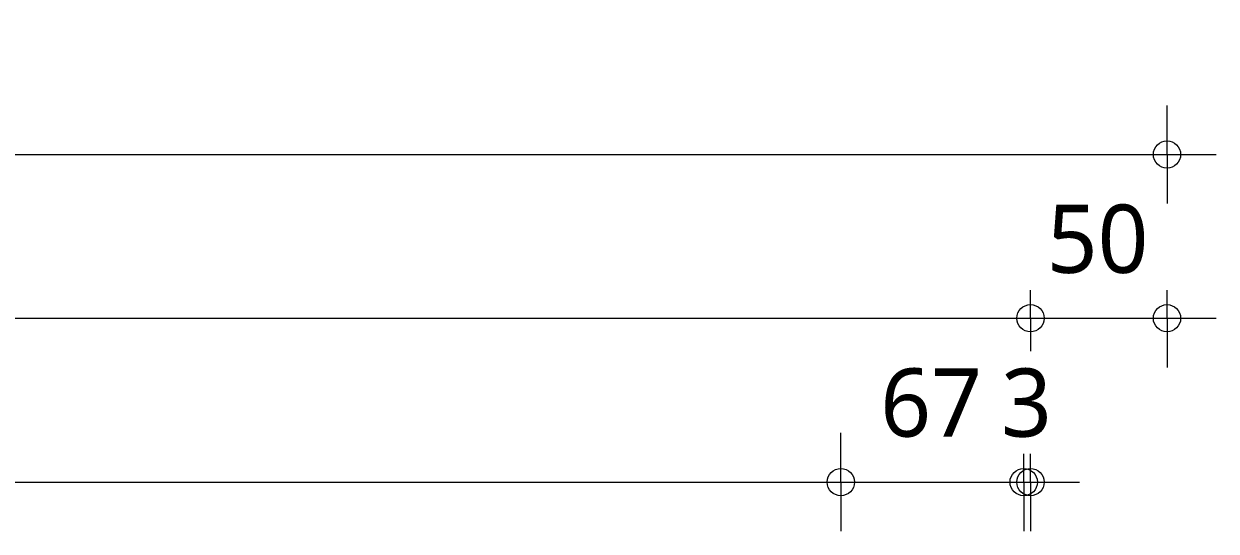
# Model space of a CAD drawing. Header units: millimetres. Extents: x 1789 to 13769, y 2055 to 27197.
# Drawn here: x 4861.5 to 5298.3, y 19656.9 to 19842.7 of the extents above; entities that cross this region are included whole.
import ezdxf

# ---------------------------------------------------------------- set-up
doc = ezdxf.new("R2010")
doc.units = ezdxf.units.MM
doc.layers.add('A-ANNO-DIMS', color=211, linetype='Continuous', lineweight=13)
doc.layers.add('A-ANNO-DIMS-10', color=211, linetype='Continuous', lineweight=13)
doc.styles.add('Segoe UI_2', font='segoeui.ttf', dxfattribs={"height": 25})
doc.dimstyles.new('2_5_mm_1', dxfattribs={"dimscale": 304.8, "dimtxt": 26.184099, "dimasz": 0.032808, "dimexe": 0.059055, "dimexo": 0.0625, "dimgap": 0.029528, "dimtad": 1, "dimdec": 0, "dimzin": 0, "dimdsep": 46, "dimtxsty": 'Segoe UI_2', "dimblk1": 'DOTBLANK', "dimblk2": 'DOTBLANK', "dimsah": 1, "dimcen": 0.09, "dimdle": 0.059055, "dimazin": 0, "dimtfac": 1, "dimtdec": 4, "dimtix": 1, "dimtmove": 0, "dimatfit": 3, "dimfxl": 0.059055, "dimfxlon": 1, "dimtvp": 1, "dimtfill": 1, "dimtolj": 1, "dimtzin": 0, "dimarcsym": 2})

# ---------------------------------------------------------------- blocks, each defined once
blk = doc.blocks.new('DIMBLOCK100-Details Restauratie 1-10')
at = {"layer": 'A-ANNO-DIMS-10'}
for p, q in [((3539.25, 19734.86), (3539.25, 19752.86)), ((5230.25, 19734.86), (5230.25, 19752.86)), ((3539.25, 19734.86), (5230.25, 19734.86)), ((3539.25, 19734.86), (3539.25, 19716.86)), ((5230.25, 19734.86), (5230.25, 19716.86))]:
    blk.add_line(p, q, dxfattribs=at)
for centre in [(3539.25, 19734.86), (5230.25, 19734.86)]:
    blk.add_circle(centre, 5, dxfattribs=at)
at = {"layer": 'A-ANNO-DIMS-10', "color": 0, "insert": (4346.66, 19776.48), "char_height": 25, "width": 91.4063, "attachment_point": 1, "line_spacing_factor": 1.142579, "style": 'Segoe UI_2', "bg_fill": 3, "box_fill_scale": 1.25, "bg_fill_color": 9, "bg_fill_true_color": 13158600, "bg_fill_transparency": 0}
blk.add_mtext('1691', dxfattribs=at)
blk = doc.blocks.new('_DotBlank')
at = {"color": 0, "linetype": 'ByBlock', "lineweight": -2}
blk.add_line((-0.5, 0), (-1, 0), dxfattribs=at)
blk.add_circle((0, 0), 0.5, dxfattribs=at)
blk = doc.blocks.new('DIMBLOCK101-Details Restauratie 1-10')
at = {"layer": 'A-ANNO-DIMS-10'}
for p, q in [((5230.25, 19734.86), (5230.25, 19752.86)), ((5280.25, 19734.86), (5280.25, 19752.86)), ((5230.25, 19734.86), (5298.25, 19734.86)), ((5230.25, 19734.86), (5230.25, 19716.86)), ((5280.25, 19734.86), (5280.25, 19716.86))]:
    blk.add_line(p, q, dxfattribs=at)
for centre in [(5230.25, 19734.86), (5280.25, 19734.86)]:
    blk.add_circle(centre, 5, dxfattribs=at)
at = {"layer": 'A-ANNO-DIMS-10', "color": 0, "insert": (5236.21, 19776.48), "char_height": 25, "width": 45.7032, "attachment_point": 1, "line_spacing_factor": 1.142579, "style": 'Segoe UI_2', "bg_fill": 3, "box_fill_scale": 1.25, "bg_fill_color": 9, "bg_fill_true_color": 13158600, "bg_fill_transparency": 0}
blk.add_mtext('50', dxfattribs=at)
blk = doc.blocks.new('DIMBLOCK102-Details Restauratie 1-10')
at = {"layer": 'A-ANNO-DIMS-10'}
for p, q in [((3489.25, 19794.86), (3489.25, 19812.86)), ((5280.25, 19794.86), (5280.25, 19812.86)), ((3471.25, 19794.86), (5298.25, 19794.86)), ((3489.25, 19794.86), (3489.25, 19776.86)), ((5280.25, 19794.86), (5280.25, 19776.86))]:
    blk.add_line(p, q, dxfattribs=at)
for centre in [(3489.25, 19794.86), (5280.25, 19794.86)]:
    blk.add_circle(centre, 5, dxfattribs=at)
at = {"layer": 'A-ANNO-DIMS-10', "color": 0, "insert": (4346.66, 19836.48), "char_height": 25, "width": 91.4063, "attachment_point": 1, "line_spacing_factor": 1.142579, "style": 'Segoe UI_2', "bg_fill": 3, "box_fill_scale": 1.25, "bg_fill_color": 9, "bg_fill_true_color": 13158600, "bg_fill_transparency": 0}
blk.add_mtext('1791', dxfattribs=at)
blk = doc.blocks.new('DIMBLOCK106-Details Restauratie 1-10')
at = {"layer": 'A-ANNO-DIMS-10'}
for p, q in [((4385.25, 19674.86), (4385.25, 19692.86)), ((5160.75, 19674.86), (5160.75, 19692.86)), ((4385.25, 19674.86), (5160.75, 19674.86)), ((4385.25, 19674.86), (4385.25, 19656.86)), ((5160.75, 19674.86), (5160.75, 19656.86))]:
    blk.add_line(p, q, dxfattribs=at)
for centre in [(4385.25, 19674.86), (5160.75, 19674.86)]:
    blk.add_circle(centre, 5, dxfattribs=at)
at = {"layer": 'A-ANNO-DIMS-10', "color": 0, "insert": (4744.44, 19716.48), "char_height": 25, "width": 68.5547, "attachment_point": 1, "line_spacing_factor": 1.142579, "style": 'Segoe UI_2', "bg_fill": 3, "box_fill_scale": 1.25, "bg_fill_color": 9, "bg_fill_true_color": 13158600, "bg_fill_transparency": 0}
blk.add_mtext('776', dxfattribs=at)
blk = doc.blocks.new('DIMBLOCK107-Details Restauratie 1-10')
at = {"layer": 'A-ANNO-DIMS-10'}
for p, q in [((5160.75, 19674.86), (5160.75, 19692.86)), ((5227.75, 19674.86), (5227.75, 19692.86)), ((5160.75, 19674.86), (5227.75, 19674.86)), ((5160.75, 19674.86), (5160.75, 19656.86)), ((5227.75, 19674.86), (5227.75, 19656.86))]:
    blk.add_line(p, q, dxfattribs=at)
for centre in [(5160.75, 19674.86), (5227.75, 19674.86)]:
    blk.add_circle(centre, 5, dxfattribs=at)
at = {"layer": 'A-ANNO-DIMS-10', "color": 0, "insert": (5175.21, 19716.48), "char_height": 25, "width": 45.7032, "attachment_point": 1, "line_spacing_factor": 1.142579, "style": 'Segoe UI_2', "bg_fill": 3, "box_fill_scale": 1.25, "bg_fill_color": 9, "bg_fill_true_color": 13158600, "bg_fill_transparency": 0}
blk.add_mtext('67', dxfattribs=at)
blk = doc.blocks.new('DIMBLOCK108-Details Restauratie 1-10')
at = {"layer": 'A-ANNO-DIMS-10'}
for p, q in [((5227.75, 19674.86), (5227.75, 19692.86)), ((5230.25, 19674.86), (5230.25, 19692.86)), ((5227.75, 19674.86), (5248.25, 19674.86)), ((5227.75, 19674.86), (5227.75, 19656.86)), ((5230.25, 19674.86), (5230.25, 19656.86))]:
    blk.add_line(p, q, dxfattribs=at)
for centre in [(5227.75, 19674.86), (5230.25, 19674.86)]:
    blk.add_circle(centre, 5, dxfattribs=at)
at = {"layer": 'A-ANNO-DIMS-10', "color": 0, "insert": (5219.48, 19716.48), "char_height": 25, "width": 22.8516, "attachment_point": 1, "line_spacing_factor": 1.142579, "style": 'Segoe UI_2', "bg_fill": 3, "box_fill_scale": 1.25, "bg_fill_color": 9, "bg_fill_true_color": 13158600, "bg_fill_transparency": 0}
blk.add_mtext('3', dxfattribs=at)

msp = doc.modelspace()

# ---------------------------------------------------------------- dimensions: what is measured, and where the dimension line sits
at = {"layer": 'A-ANNO-DIMS'}
dim = msp.add_linear_dim(base=(5230.25, 19734.86), p1=(3539.25, 19716.86), p2=(5230.25, 19716.86), dimstyle='2_5_mm_1', override={"dimpost": '<>', "dimfxl": 1691}, dxfattribs=at)
dim.commit()
dim.dimension.update_dxf_attribs({"geometry": 'DIMBLOCK100-Details Restauratie 1-10', "text_midpoint": (4384.75, 19756.86)})

# ---------------------------------------------------------------- next in the draw order: dimensions: what is measured, and where the dimension line sits
for base, p1, p2, override, picture, middle in [((5280.25, 19734.86), (5230.25, 19716.86), (5280.25, 19716.86), {"dimpost": '<>', "dimfxl": 50}, 'DIMBLOCK101-Details Restauratie 1-10', (5255.25, 19756.79)), ((5160.75090423, 19674.86363421), (4385.25090423, 19656.86363421), (5160.75090423, 19656.86363421), {"dimpost": '<>', "dimfxl": 775.5}, 'DIMBLOCK106-Details Restauratie 1-10', (4773.00090423, 19696.79076116))]:
    dim = msp.add_linear_dim(base=base, p1=p1, p2=p2, dimstyle='2_5_mm_1', override=override, dxfattribs=at)
    dim.commit()
    dim.dimension.update_dxf_attribs({"geometry": picture, "text_midpoint": middle})

# ---------------------------------------------------------------- next in the draw order: dimensions: what is measured, and where the dimension line sits
for base, p1, p2, override, picture, middle in [((5280.25, 19794.86), (3489.25, 19776.86), (5280.25, 19776.86), {"dimpost": '<>', "dimfxl": 1791}, 'DIMBLOCK102-Details Restauratie 1-10', (4384.75, 19816.86)), ((5227.75, 19674.86), (5160.75, 19656.86), (5227.75, 19656.86), {"dimpost": '<>', "dimfxl": 67}, 'DIMBLOCK107-Details Restauratie 1-10', (5194.25, 19696.79))]:
    dim = msp.add_linear_dim(base=base, p1=p1, p2=p2, dimstyle='2_5_mm_1', override=override, dxfattribs=at)
    dim.commit()
    dim.dimension.update_dxf_attribs({"geometry": picture, "text_midpoint": middle})

# ---------------------------------------------------------------- next in the draw order: dimensions: what is measured, and where the dimension line sits
dim = msp.add_linear_dim(base=(5230.25090423, 19674.86363421), p1=(5227.75090423, 19656.86363421), p2=(5230.25090423, 19656.86363421), dimstyle='2_5_mm_1', override={"dimpost": '<>', "dimfxl": 2.5}, dxfattribs=at)
dim.commit()
dim.dimension.update_dxf_attribs({"geometry": 'DIMBLOCK108-Details Restauratie 1-10', "text_midpoint": (5229.00090423, 19696.79076116)})

doc.saveas('drawing.dxf')
